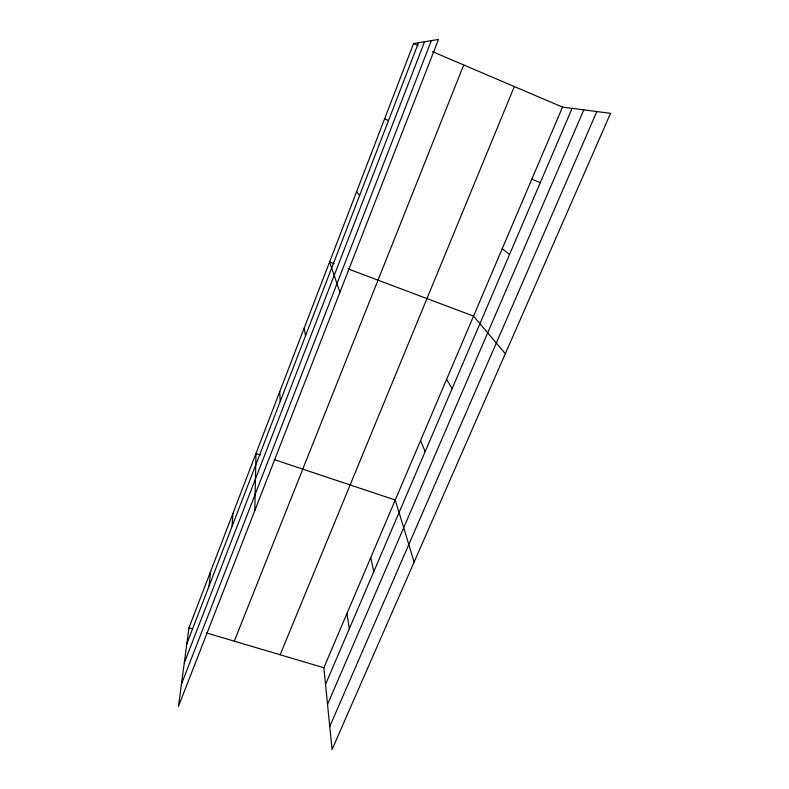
<?xml version="1.0" encoding="UTF-8"?>
<svg xmlns="http://www.w3.org/2000/svg" width="789" height="789" viewBox="0 0 789 789"><rect width="100%" height="100%" fill="white"/><g stroke="black" fill="none" stroke-linecap="round" stroke-linejoin="round"><path stroke-width="1.18" d="M254.798 510.611L255.971 453.507L260.538 455.026M232.035 526.46L232.952 513.392M209.095 585.99L210.633 571.453M188.985 627.758L178.452 706.431L438.487 39.45L413.544 43.573L188.985 627.758L192.467 628.794M186.855 643.676L418.505 42.754M184.271 662.977L424.571 41.748M181.421 684.26L431.346 40.633M234.284 641.181L463.705 64.964M280.134 654.771L514.339 86.553M323.865 667.731L562.508 107.097L610.548 113.34L332.051 749.55L323.865 667.731L206.412 632.916M325.532 684.339L572.094 108.34M327.543 704.429L583.801 109.858M329.753 726.551L596.839 111.555M274.237 459.602L395.25 500.019L414.126 562.054M334.22 263.664L329.605 261.928L339.911 292.295M348.048 268.871L473.538 316.113L505.325 353.709M531.835 179.162L540.278 182.653M384.578 118.932L388.504 120.579M413.544 43.573L418.002 45.476M432.49 51.65L562.508 107.097M502.189 248.791L509.576 254.383M356.618 191.678L359.577 195.613M446.613 379.361L452.087 388.681M420.537 440.627L425.153 451.604M370.741 557.616L373.789 571.591M304.258 327.869L305.511 335.877M346.953 613.497L349.29 628.823M279.73 391.689L280.213 401.502"/></g></svg>
